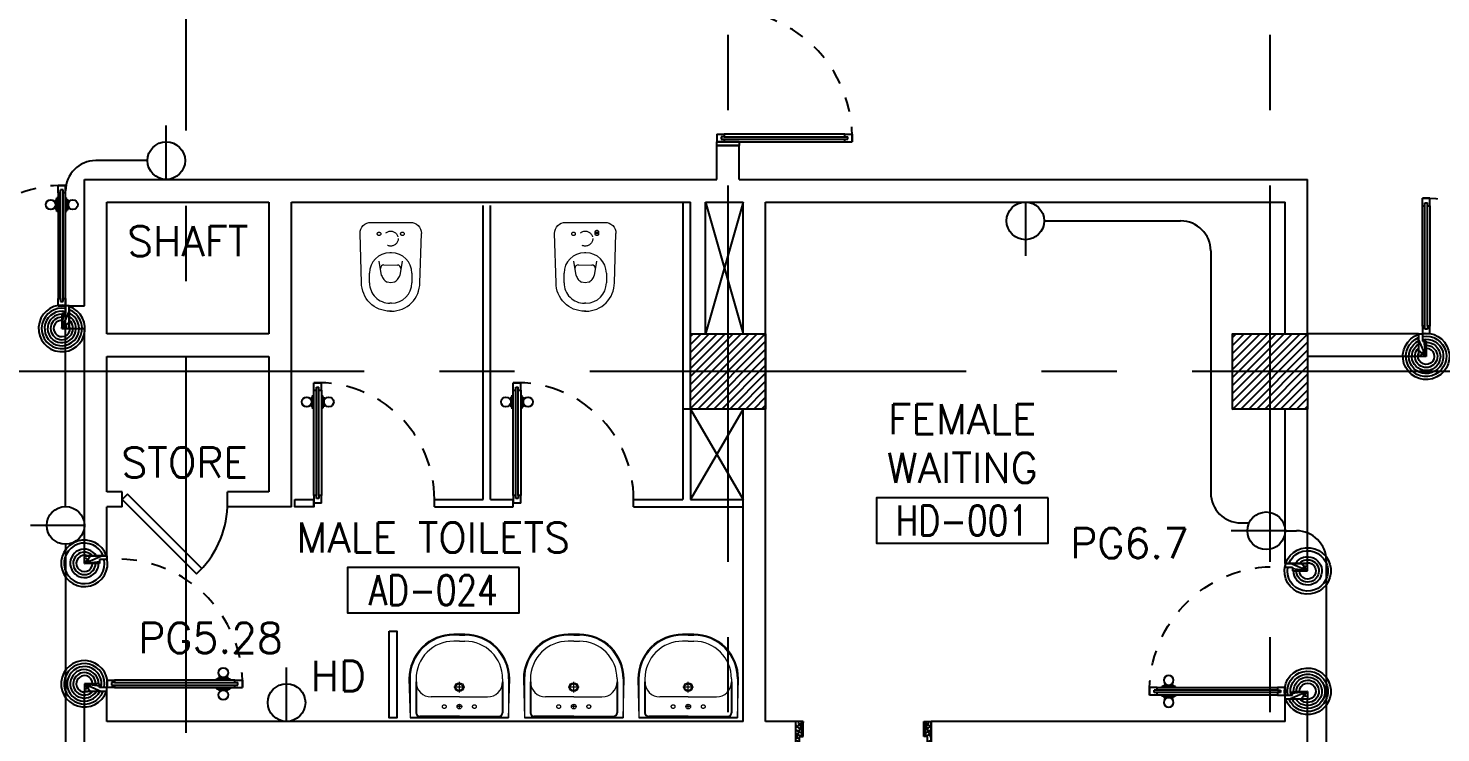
# Model space of a CAD drawing. Extents: x 0 to 93.3, y -13.5 to 76.8.
# Drawn here: x 58.37 to 67.75, y 17.4 to 22.08 of the extents above; entities that cross this region are included whole.
import ezdxf
from ezdxf.enums import TextEntityAlignment as Align

# ---------------------------------------------------------------- set-up
doc = ezdxf.new("R2010")
doc.units = 0
doc.header["$MEASUREMENT"] = 0
for name, pattern in [('CENTERX2', [4, 2.5, -0.5, 0.5, -0.5]), ('DASHED', [0.75, 0.5, -0.25]), ('HIDDEN', [0.375, 0.25, -0.125]), ('HIDDEN2', [0.1875, 0.125, -0.0625])]:
    doc.linetypes.add(name, pattern=pattern)
doc.layers.get('0').update_dxf_attribs({"color": 11, "linetype": 'CONTINUOUS'})
for name, color, linetype in [('A-JEERI', 11, 'CONTINUOUS'), ('AXES', 11, 'CENTERX2'), ('COL', 11, 'CONTINUOUS'), ('DIM', 11, 'CONTINUOUS'), ('DOOR', 11, 'CONTINUOUS'), ('DOOR-DIM', 11, 'CONTINUOUS'), ('E-CLINE', 4, 'CONTINUOUS'), ('E-HLINE', 3, 'HIDDEN'), ('E-SOCKETS', 4, 'CONTINUOUS'), ('E-TRXT', 4, 'CONTINUOUS'), ('EJ', 11, 'CONTINUOUS'), ('FIX', 11, 'CONTINUOUS'), ('HAT', 11, 'CONTINUOUS'), ('PART', 11, 'CONTINUOUS'), ('RM-BOX', 11, 'CONTINUOUS'), ('RM-NAME', 11, 'CONTINUOUS'), ('RM-NO', 11, 'CONTINUOUS'), ('SHAFT', 11, 'CONTINUOUS'), ('TEXT', 11, 'CONTINUOUS'), ('WALL', 11, 'CONTINUOUS')]:
    doc.layers.add(name, color=color, linetype=linetype)
doc.styles.add('ROMANS', font='ROMANS.shx', dxfattribs={"width": 0.6})

# ---------------------------------------------------------------- blocks, each defined once
blk = doc.blocks.new('A$C5C1537D1')
at = {"layer": 'DOOR', "color": 0, "linetype": 'ByBlock'}
for p, q in [((25, 900), (25, 950)), ((75, 950), (25, 950)), ((25, 950), (75, 950)), ((75, 900), (75, 950)), ((1525, 900), (1525, 950)), ((1525, 950), (1575, 950)), ((1575, 950), (1525, 950)), ((1575, 900), (1575, 950)), ((25, 900), (42, 900)), ((42, 900), (42, 920)), ((42, 920), (58, 920)), ((58, 900), (58, 920)), ((58, 900), (75, 900)), ((1508.8, 855), (1508.8, 790.2)), ((1517.8, 855), (1508.8, 855)), ((1517.8, 777.6), (1517.8, 867.6)), ((1525, 867.6), (1517.8, 867.6)), ((1517.8, 855), (1517.8, 790.2)), ((1542, 900), (1525, 900)), ((1542, 900), (1542, 920)), ((1558, 920), (1542, 920)), ((1558, 900), (1558, 920)), ((1575, 900), (1558, 900)), ((1575, 867.6), (1582.2, 867.6)), ((1582.2, 777.6), (1582.2, 867.6)), ((1582.2, 855), (1582.2, 790.2)), ((1582.2, 855), (1591.2, 855)), ((1591.2, 855), (1591.2, 790.2)), ((1517.8, 790.2), (1508.8, 790.2)), ((1525, 777.6), (1517.8, 777.6)), ((1575, 777.6), (1582.2, 777.6)), ((1582.2, 790.2), (1591.2, 790.2)), ((25, 200), (25, 150)), ((42, 200), (25, 200)), ((42, 180), (42, 200)), ((58, 200), (58, 180)), ((75, 200), (58, 200)), ((75, 150), (75, 200)), ((1525, 150), (1525, 200)), ((1525, 200), (1542, 200)), ((1542, 200), (1542, 180)), ((1558, 180), (1558, 200)), ((1558, 200), (1575, 200)), ((1575, 200), (1575, 150)), ((0, 150), (25, 150)), ((0, 0), (0, 150)), ((25, 150), (25, 100)), ((75, 150), (25, 150)), ((25, 100), (50, 100)), ((58, 180), (42, 180)), ((50, 100), (50, 0)), ((1525, 150), (1575, 150)), ((1542, 180), (1558, 180)), ((1575, 100), (1550, 100)), ((1550, 100), (1550, 0)), ((1575, 150), (1575, 100)), ((1600, 150), (1575, 150)), ((1600, 0), (1600, 150)), ((50, 0), (0, 0)), ((1550, 0), (1600, 0))]:
    blk.add_line(p, q, dxfattribs=at)
at = {"layer": 'DOOR', "linetype": 'ByBlock'}
for p, q in [((25, 200), (25, 900)), ((42, 200), (42, 900)), ((58, 200), (58, 900)), ((75, 900), (75, 200)), ((1525, 900), (1525, 200)), ((1542, 200), (1542, 900)), ((1558, 200), (1558, 900)), ((1575, 200), (1575, 900))]:
    blk.add_line(p, q, dxfattribs=at)
at = {"layer": 'DOOR', "color": 9, "linetype": 'ByBlock'}
for p, q in [((50, 0), (0, 113.7)), ((50, 0), (36.6, 100)), ((1550, 0), (1600, 113.7)), ((1550, 0), (1563.4, 100)), ((50, 0), (0, 40.1)), ((1550, 0), (1600, 40.1))]:
    blk.add_line(p, q, dxfattribs=at)
at = {"layer": 'DOOR', "color": 0, "linetype": 'ByBlock'}
for centre in [(1476.5, 822.6), (1623.5, 822.6)]:
    blk.add_circle(centre, 32.4, dxfattribs=at)
at = {"layer": 'DOOR', "linetype": 'HIDDEN', "ltscale": 0.5}
for centre, start, end in [((50, 198.8), 356.27506, 91.90618), ((1550, 198.8), 88.09382, 183.72494)]:
    blk.add_arc(centre, 751.6, start, end, dxfattribs=at)
at = {"layer": 'DOOR', "color": 9, "linetype": 'ByBlock'}
for centre, radius, start, end in [((50, 0), 154.4, 103.71423, 108.89471), ((50, 0), 134.4, 100.71998, 111.84015), ((50, 0), 114.4, 102.62257, 115.91616), ((50, 0), 94.4, 90, 121.98181), ((1550, 0), 94.4, 58.01819, 90), ((1550, 0), 134.4, 68.15985, 79.28002), ((1550, 0), 114.4, 64.08384, 77.37743), ((1550, 0), 154.4, 71.10529, 76.28577), ((50, 0), 74.4, 90, 132.22357), ((50, 0), 54.4, 90, 156.79262), ((50, 0), 34.4, 90, 180), ((50, 0), 14.4, 90, 180), ((1550, 0), 74.4, 47.77643, 90), ((1550, 0), 54.4, 23.20738, 90), ((1550, 0), 34.4, 0, 90), ((1550, 0), 14.4, 0, 90)]:
    blk.add_arc(centre, radius, start, end, dxfattribs=at)
at = {"layer": 'WALL', "linetype": 'ByBlock'}
for p, q in [((0, 150), (0, 0)), ((1600, 150), (1600, 0))]:
    blk.add_line(p, q, dxfattribs=at)
blk = doc.blocks.new('DOOR90')
at = {"layer": 'DOOR', "color": 7, "linetype": 'ByBlock'}
for p, q in [((-150, 0), (0, 0)), ((-150, 0), (-150, -25)), ((0, -50), (-113.7, 0)), ((0, -50), (-40.1, 0)), ((0, -50), (0, 0)), ((-1000, -25), (-1050, -25)), ((-1050, -75), (-1050, -25)), ((-1050, -25), (-1050, -75)), ((-1000, -75), (-1050, -75)), ((-1000, -42), (-1020, -42)), ((-1020, -42), (-1020, -58)), ((-1000, -58), (-1020, -58)), ((-1000, -25), (-1000, -42)), ((-1000, -58), (-1000, -75)), ((-877.6, -17.8), (-967.6, -17.8)), ((-967.6, -25), (-967.6, -17.8)), ((-967.6, -75), (-967.6, -82.2)), ((-877.6, -82.2), (-967.6, -82.2)), ((-955, -8.8), (-890.2, -8.8)), ((-955, -17.8), (-955, -8.8)), ((-955, -17.8), (-890.2, -17.8)), ((-955, -82.2), (-890.2, -82.2)), ((-955, -82.2), (-955, -91.2)), ((-955, -91.2), (-890.2, -91.2)), ((-890.2, -17.8), (-890.2, -8.8)), ((-890.2, -82.2), (-890.2, -91.2)), ((-877.6, -25), (-877.6, -17.8)), ((-877.6, -75), (-877.6, -82.2)), ((-200, -25), (-150, -25)), ((-200, -42), (-200, -25)), ((-180, -42), (-200, -42)), ((-200, -58), (-180, -58)), ((-200, -75), (-200, -58)), ((-150, -75), (-200, -75)), ((-180, -58), (-180, -42)), ((-150, -25), (-100, -25)), ((-150, -75), (-150, -25)), ((-100, -25), (-100, -50)), ((0, -50), (-100, -36.6)), ((-100, -50), (0, -50)), ((-150, -875), (-100, -875)), ((-150, -900), (-150, -875)), ((-150, -900), (0, -900)), ((0, -900), (-150, -900)), ((0, -850), (-113.7, -900)), ((-100, -875), (-100, -850)), ((0, -850), (-100, -863.4)), ((-100, -850), (0, -850)), ((0, -850), (-40.1, -900)), ((0, -850), (0, -900))]:
    blk.add_line(p, q, dxfattribs=at)
at = {"layer": 'DOOR', "linetype": 'ByBlock'}
for p, q in [((-200, -25), (-1000, -25)), ((-200, -42), (-1000, -42)), ((-200, -58), (-1000, -58)), ((-1000, -75), (-200, -75))]:
    blk.add_line(p, q, dxfattribs=at)
at = {"layer": 'DOOR', "color": 7, "linetype": 'ByBlock'}
for centre in [(-922.6, 23.5), (-922.6, -123.5)]:
    blk.add_circle(centre, 32.4, dxfattribs=at)
for centre, radius, start, end in [((0, -50), 154.4, 161.10529, 166.28577), ((0, -50), 94.4, 148.01819, 180), ((0, -50), 134.4, 158.15985, 169.28002), ((0, -50), 114.4, 154.08384, 167.37743), ((0, -50), 74.4, 137.77643, 180), ((0, -50), 54.4, 113.20738, 180), ((0, -50), 34.4, 90, 180), ((0, -50), 14.4, 90, 180), ((0, -850), 154.4, 193.71423, 198.89471), ((0, -850), 134.4, 190.71998, 201.84015), ((0, -850), 94.4, 180, 211.98181), ((0, -850), 74.4, 180, 222.22357), ((0, -850), 54.4, 180, 246.79262), ((0, -850), 34.4, 180, 270), ((0, -850), 14.4, 180, 270)]:
    blk.add_arc(centre, radius, start, end, dxfattribs=at)
at = {"layer": 'DOOR', "linetype": 'HIDDEN', "ltscale": 0.5}
blk.add_arc((-222.2, -50), 828.2, 178.27012, 275.00304, dxfattribs=at)
blk = doc.blocks.new('WC')
at = {"layer": 'FIX', "lineweight": 20}
for p, q in [((475, 140.8), (538, 140.8)), ((339, 4.8), (339, -4.8)), ((394.8, 75.7), (490.4, 60.1)), ((533.7, 24.2), (539.5, 0)), ((539.5, 0), (533.7, -24.2)), ((674, 4.8), (674, -4.8)), ((490.4, -60.1), (394.8, -75.7)), ((538, -140.8), (475, -140.8)), ((213.2, -203.8), (210, -203.8))]:
    blk.add_line(p, q, dxfattribs=at)
at = {"layer": 'FIX', "linetype": 'Continuous', "lineweight": 20}
blk.add_line((420.1, -47.3), (420.4, 44.6), dxfattribs=at)
at = {"layer": 'FIX', "lineweight": 20}
for points in [[(210, -203.8, -0.414214), (137, -130.8), (137, 0), (137, 130.8, -0.414214), (210, 203.8)], [(727, -4.8), (727, 4.8, 0.414214), (538, 193.8), (210, 203.8)], [(727, 4.8), (727, -4.8, -0.414214), (538, -193.8), (210, -203.8)]]:
    blk.add_lwpolyline(points, format="xyb", dxfattribs=at)
at = {"layer": 'FIX', "linetype": 'HIDDEN2', "lineweight": 20, "ltscale": 0.3}
blk.add_circle((245, 0), 49.8, dxfattribs=at)
at = {"layer": 'FIX', "linetype": 'HIDDEN', "lineweight": 20, "ltscale": 0.05}
for centre in [(213.2, 77.5), (213.2, -77.5)]:
    blk.add_circle(centre, 11.6, dxfattribs=at)
at = {"layer": 'FIX', "lineweight": 20}
for centre, radius, start, end in [((475, 4.8), 136, 90, 180), ((538, 4.8), 136, 360, 90), ((464.4, -17.6), 82, 51.07583, 71.50405), ((473, -6.9), 68.2, 27.15318, 51.07583), ((475, -4.8), 136, 180, 270), ((464.4, 17.6), 82, 288.49595, 308.92417), ((473, 6.9), 68.2, 308.92417, 332.84682), ((538, -4.8), 136, 270, 0)]:
    blk.add_arc(centre, radius, start, end, dxfattribs=at)
at = {"layer": 'FIX', "linetype": 'Continuous', "lineweight": 20}
for centre, start, end in [((442.7, 45.5), 88.38785, 182.33379), ((442.4, -45.6), 177.66621, 271.61215)]:
    blk.add_arc(centre, 22.3, start, end, dxfattribs=at)
blk = doc.blocks.new('RM2')
at = {"layer": 'RM-NAME', "style": 'ROMANS'}
blk.add_text('SHAFT', height=200, dxfattribs=at).set_placement((0, 0), align=Align.MIDDLE)
blk = doc.blocks.new('A$C272A55A0')
at = {"layer": 'DOOR', "color": 0, "linetype": 'ByBlock'}
for p, q in [((0, 900.4), (0, 1050.4)), ((50, 1050.4), (0, 1050.4)), ((50, 950.4), (50, 1050.4)), ((1750, 950.4), (1750, 1050.4)), ((1750, 1050.4), (1800, 1050.4)), ((1800, 1050.4), (1800, 900.4)), ((25, 950.4), (50, 950.4)), ((25, 900.4), (25, 950.4)), ((1775, 950.4), (1750, 950.4)), ((1775, 900.4), (1775, 950.4)), ((0, 900.4), (25, 900.4)), ((75, 900.4), (25, 900.4)), ((25, 850.4), (25, 900.4)), ((42, 850.4), (25, 850.4)), ((58, 870.4), (42, 870.4)), ((42, 870.4), (42, 850.4)), ((58, 850.4), (58, 870.4)), ((75, 850.4), (58, 850.4)), ((75, 900.4), (75, 850.4)), ((1725, 900.4), (1775, 900.4)), ((1725, 900.4), (1725, 850.4)), ((1725, 850.4), (1742, 850.4)), ((1742, 870.4), (1758, 870.4)), ((1742, 850.4), (1742, 870.4)), ((1758, 870.4), (1758, 850.4)), ((1758, 850.4), (1775, 850.4)), ((1800, 900.4), (1775, 900.4)), ((1775, 850.4), (1775, 900.4)), ((1717.8, 160.1), (1708.8, 160.1)), ((1708.8, 95.3), (1708.8, 160.1)), ((1717.8, 95.3), (1708.8, 95.3)), ((1725, 172.7), (1717.8, 172.7)), ((1717.8, 172.7), (1717.8, 82.7)), ((1717.8, 95.3), (1717.8, 160.1)), ((1775, 172.7), (1782.2, 172.7)), ((1782.2, 172.7), (1782.2, 82.7)), ((1782.2, 160.1), (1791.2, 160.1)), ((1782.2, 95.3), (1782.2, 160.1)), ((1782.2, 95.3), (1791.2, 95.3)), ((1791.2, 95.3), (1791.2, 160.1)), ((25, 50.4), (42, 50.4)), ((25, 50.4), (25, 0.4)), ((25, 0.4), (75, 0.4)), ((75, 0.4), (25, 0.4)), ((42, 50.4), (42, 30.4)), ((42, 30.4), (58, 30.4)), ((58, 50.4), (75, 50.4)), ((58, 50.4), (58, 30.4)), ((75, 50.4), (75, 0.4)), ((1725, 82.7), (1717.8, 82.7)), ((1742, 50.4), (1725, 50.4)), ((1725, 50.4), (1725, 0.4)), ((1775, 0.4), (1725, 0.4)), ((1725, 0.4), (1775, 0.4)), ((1742, 50.4), (1742, 30.4)), ((1758, 30.4), (1742, 30.4)), ((1775, 50.4), (1758, 50.4)), ((1758, 50.4), (1758, 30.4)), ((1775, 82.7), (1782.2, 82.7)), ((1775, 50.4), (1775, 0.4))]:
    blk.add_line(p, q, dxfattribs=at)
at = {"layer": 'DOOR', "color": 9, "linetype": 'ByBlock'}
for p, q in [((50, 1050.4), (0, 1010.2)), ((50, 1050.4), (0, 936.6)), ((50, 1050.4), (36.6, 950.4)), ((1750, 1050.4), (1800, 1010.2)), ((1750, 1050.4), (1800, 936.6)), ((1750, 1050.4), (1763.4, 950.4))]:
    blk.add_line(p, q, dxfattribs=at)
at = {"layer": 'DOOR', "linetype": 'ByBlock'}
for p, q in [((25, 850.4), (25, 50.4)), ((42, 850.4), (42, 50.4)), ((58, 850.4), (58, 50.4)), ((75, 50.4), (75, 850.4)), ((1725, 50.4), (1725, 850.4)), ((1742, 850.4), (1742, 50.4)), ((1758, 850.4), (1758, 50.4)), ((1775, 850.4), (1775, 50.4))]:
    blk.add_line(p, q, dxfattribs=at)
at = {"layer": 'DOOR', "color": 0, "linetype": 'ByBlock'}
for centre in [(1676.5, 127.7), (1823.5, 127.7)]:
    blk.add_circle(centre, 32.4, dxfattribs=at)
at = {"layer": 'DOOR', "color": 9, "linetype": 'ByBlock'}
for centre, radius, start, end in [((50, 1050.4), 34.4, 180, 270), ((50, 1050.4), 14.4, 180, 270), ((1750, 1050.4), 14.4, 270, 0), ((1750, 1050.4), 34.4, 270, 0), ((50, 1050.4), 54.4, 203.20738, 270), ((50, 1050.4), 74.4, 227.77643, 270), ((50, 1050.4), 94.4, 238.01819, 270), ((50, 1050.4), 114.4, 244.08384, 257.37743), ((1750, 1050.4), 54.4, 270, 336.79262), ((1750, 1050.4), 74.4, 270, 312.22357), ((1750, 1050.4), 94.4, 270, 301.98181), ((1750, 1050.4), 114.4, 282.62257, 295.91616), ((50, 1050.4), 134.4, 248.15985, 259.28002), ((50, 1050.4), 154.4, 251.10529, 256.28577), ((1750, 1050.4), 134.4, 280.71998, 291.84015), ((1750, 1050.4), 154.4, 283.71423, 288.89471)]:
    blk.add_arc(centre, radius, start, end, dxfattribs=at)
at = {"layer": 'DOOR', "linetype": 'HIDDEN', "ltscale": 0.5}
for centre, start, end in [((50, 851.4), 268.31738, 3.29648), ((1750, 851.4), 176.70352, 271.68262)]:
    blk.add_arc(centre, 851.4, start, end, dxfattribs=at)
at = {"layer": 'WALL', "linetype": 'ByBlock'}
blk.add_line((1800, 900.4), (1800, 1050.4), dxfattribs=at)
blk = doc.blocks.new('RM1')
at = {"layer": 'RM-BOX'}
blk.add_lwpolyline([(569.9, -200), (-569.9, -200), (-569.9, -500), (569.9, -500)], close=True, dxfattribs=at)
at = {"layer": 'RM-NAME', "style": 'ROMANS'}
for tag, p in [('ROOMNAME1', (0, 323.8)), ('ROOMNAME2', (0, 0))]:
    blk.add_attdef(tag, text='', height=200, dxfattribs=at).set_placement(p, align=Align.MIDDLE)
at = {"layer": 'RM-NO', "style": 'ROMANS', "width": 0.8}
blk.add_attdef('ROOMNO', text='', height=200, dxfattribs=at).set_placement((0, -350), align=Align.MIDDLE)
blk = doc.blocks.new('COL50')
at = {"layer": 'COL'}
blk.add_lwpolyline([(-250, 250), (-250, -250), (250, -250), (250, 250)], close=True, dxfattribs=at)
blk = doc.blocks.new('*X67')
at = {"color": 0}
for p, q in [((235124.7, 25061), (235624.7, 25561)), ((235128.6, 25117.8), (235571.7, 25561)), ((235128.6, 25170.9), (235518.7, 25561)), ((235128.6, 25223.9), (235465.6, 25561)), ((235128.6, 25276.9), (235412.6, 25561)), ((235128.6, 25330), (235359.6, 25561)), ((235128.6, 25383), (235306.5, 25561)), ((235128.6, 25436), (235253.5, 25561)), ((235128.6, 25489.1), (235200.5, 25561)), ((235128.6, 25542.1), (235147.4, 25561)), ((235177.8, 25061), (235628.6, 25511.8)), ((235230.8, 25061), (235628.6, 25458.7)), ((235283.8, 25061), (235628.6, 25405.7)), ((235336.9, 25061), (235628.6, 25352.7)), ((235389.9, 25061), (235628.6, 25299.6)), ((235442.9, 25061), (235628.6, 25246.6)), ((235496, 25061), (235628.6, 25193.6)), ((235549, 25061), (235628.6, 25140.5)), ((235602, 25061), (235628.6, 25087.5))]:
    blk.add_line(p, q, dxfattribs=at)
blk = doc.blocks.new('*X66')
at = {"color": 0}
for p, q in [((238728.6, 25111.6), (239178, 25561)), ((238728.6, 25164.6), (239124.9, 25561)), ((238728.6, 25217.7), (239071.9, 25561)), ((238728.6, 25270.7), (239018.9, 25561)), ((238728.6, 25323.7), (238965.8, 25561)), ((238728.6, 25376.8), (238912.8, 25561)), ((238728.6, 25429.8), (238859.8, 25561)), ((238728.6, 25482.8), (238806.7, 25561)), ((238728.6, 25535.9), (238753.7, 25561)), ((238728.6, 25058.6), (239228.6, 25558.6)), ((238784, 25061), (239228.6, 25505.5)), ((238837.1, 25061), (239228.6, 25452.5)), ((238890.1, 25061), (239228.6, 25399.5)), ((238943.1, 25061), (239228.6, 25346.4)), ((238996.2, 25061), (239228.6, 25293.4)), ((239049.2, 25061), (239228.6, 25240.4)), ((239102.2, 25061), (239228.6, 25187.3)), ((239155.3, 25061), (239228.6, 25134.3)), ((239208.3, 25061), (239228.6, 25081.3))]:
    blk.add_line(p, q, dxfattribs=at)
blk = doc.blocks.new('LAV-003')
at = {"layer": 'FIX', "linetype": 'ByBlock'}
blk.add_line((-327.5, -25), (327.5, -25), dxfattribs=at)
at = {"layer": 'FIX', "linetype": 'Continuous', "lineweight": 20}
for p, q in [((-327.5, -285), (-327.5, -25)), ((327.5, -285), (327.5, -25)), ((0, -165), (-187.5, -165)), ((0, -165), (187.5, -165)), ((-287.5, -285), (-287.5, -265)), ((287.5, -285), (287.5, -265)), ((0, -535), (-37.5, -535)), ((0, -535), (37.5, -535)), ((0, -575), (-37.5, -575)), ((0, -575), (37.5, -575))]:
    blk.add_line(p, q, dxfattribs=at)
at = {"layer": 'FIX', "linetype": 'ByBlock', "ltscale": 0.3}
for p, q in [((-287.5, -265), (-287.5, -60)), ((0, -35), (-262.5, -35)), ((0, -35), (262.5, -35)), ((287.5, -265), (287.5, -60))]:
    blk.add_line(p, q, dxfattribs=at)
at = {"layer": 'FIX', "lineweight": 20}
for p, q in [((0, -85.4), (0, -116.5)), ((-15.6, -100.9), (15.5, -100.9))]:
    blk.add_line(p, q, dxfattribs=at)
at = {"layer": 'FIX', "linetype": 'DASHED', "lineweight": 20, "ltscale": 0.04}
for p, q in [((-35.7, -230.5), (36.6, -230.5)), ((0, -193.9), (0, -266.1))]:
    blk.add_line(p, q, dxfattribs=at)
at = {"layer": 'FIX', "linetype": 'Continuous', "lineweight": 20}
blk.add_lwpolyline([(294.8, -25), (0, -25), (-327.5, -25), (-334.5, -285, 0.414214), (-37.5, -582), (0, -582), (37.5, -582, 0.414214), (334.5, -285), (327.5, -25), (0, -25)], format="xyb", dxfattribs=at)
at = {"layer": 'FIX', "linetype": 'HIDDEN', "lineweight": 20, "ltscale": 0.05}
for centre in [(-100, -100.9), (100, -100.9)]:
    blk.add_circle(centre, 12.4, dxfattribs=at)
at = {"layer": 'FIX', "lineweight": 20}
for centre, radius in [((0, -100.9), 15.5), ((0.5, -230), 29.5), ((0.5, -230), 22.5)]:
    blk.add_circle(centre, radius, dxfattribs=at)
at = {"layer": 'FIX', "linetype": 'ByBlock', "ltscale": 0.3}
for centre, start, end in [((-262.5, -60), 90, 180), ((262.5, -60), 0, 90)]:
    blk.add_arc(centre, 25, start, end, dxfattribs=at)
at = {"layer": 'FIX', "linetype": 'Continuous', "lineweight": 20}
for centre, radius, start, end in [((-187.5, -265), 100, 90, 180), ((187.5, -265), 100, 0, 90), ((-37.5, -285), 290, 180, 270), ((-37.5, -285), 250, 180, 270), ((37.5, -285), 290, 270, 0), ((37.5, -285), 250, 270, 0)]:
    blk.add_arc(centre, radius, start, end, dxfattribs=at)
blk = doc.blocks.new('fe-door')
at = {"layer": 'DOOR', "color": 0, "linetype": 'ByBlock'}
for p, q in [((-805, 1782.2), (-805, 1791.2)), ((-805, 1791.2), (-740.2, 1791.2)), ((-740.2, 1782.2), (-740.2, 1791.2)), ((150, 1800), (0, 1800)), ((0, 1800), (0, 1775)), ((150, 1775), (150, 1800)), ((-900, 1775), (-900, 1725)), ((-900, 1725), (-900, 1775)), ((-850, 1775), (-900, 1775)), ((-850, 1725), (-900, 1725)), ((-870, 1758), (-870, 1742)), ((-850, 1758), (-870, 1758)), ((-850, 1742), (-870, 1742)), ((-850, 1775), (-850, 1758)), ((-850, 1742), (-850, 1725)), ((-817.6, 1775), (-817.6, 1782.2)), ((-727.6, 1782.2), (-817.6, 1782.2)), ((-817.6, 1725), (-817.6, 1717.8)), ((-727.6, 1717.8), (-817.6, 1717.8)), ((-805, 1782.2), (-740.2, 1782.2)), ((-805, 1717.8), (-805, 1708.8)), ((-805, 1717.8), (-740.2, 1717.8)), ((-805, 1708.8), (-740.2, 1708.8)), ((-740.2, 1717.8), (-740.2, 1708.8)), ((-727.6, 1775), (-727.6, 1782.2)), ((-727.6, 1725), (-727.6, 1717.8)), ((-50, 1758), (-50, 1775)), ((-50, 1775), (0, 1775)), ((-30, 1758), (-50, 1758)), ((-50, 1725), (-50, 1742)), ((-50, 1742), (-30, 1742)), ((0, 1725), (-50, 1725)), ((-30, 1742), (-30, 1758)), ((0, 1725), (0, 1775)), ((0, 1775), (150, 1775)), ((0, 75), (0, 25)), ((0, 75), (50, 75)), ((0, 0), (0, 25)), ((0, 25), (50, 25)), ((150, 25), (0, 25)), ((0, 0), (150, 0)), ((30, 58), (30, 42)), ((50, 58), (30, 58)), ((30, 42), (50, 42)), ((50, 75), (50, 58)), ((50, 42), (50, 25)), ((150, 25), (150, 0)), ((850, 58), (850, 75)), ((850, 75), (900, 75)), ((850, 58), (870, 58)), ((850, 25), (850, 42)), ((850, 42), (870, 42)), ((850, 25), (900, 25)), ((870, 42), (870, 58)), ((900, 25), (900, 75)), ((900, 75), (900, 25))]:
    blk.add_line(p, q, dxfattribs=at)
at = {"layer": 'DOOR', "linetype": 'ByBlock'}
for p, q in [((-50, 1775), (-850, 1775)), ((-50, 1758), (-850, 1758)), ((-50, 1742), (-850, 1742)), ((-850, 1725), (-50, 1725)), ((850, 75), (50, 75)), ((50, 58), (850, 58)), ((50, 42), (850, 42)), ((50, 25), (850, 25))]:
    blk.add_line(p, q, dxfattribs=at)
at = {"layer": 'DOOR', "color": 0, "linetype": 'ByBlock'}
for centre in [(-772.6, 1823.5), (-772.6, 1676.5)]:
    blk.add_circle(centre, 32.4, dxfattribs=at)
at = {"layer": 'DOOR', "linetype": 'HIDDEN', "ltscale": 0.5}
for centre, start, end in [((-49, 1750), 178.31738, 273.29648), ((49, 50), 358.31738, 93.29648)]:
    blk.add_arc(centre, 851.4, start, end, dxfattribs=at)
at = {"layer": 'WALL'}
for p, q in [((0, 1800), (150, 1800)), ((0, 0), (150, 0))]:
    blk.add_line(p, q, dxfattribs=at)
at = {"layer": 'WALL', "linetype": 'ByBlock'}
blk.add_line((0, 1800), (150, 1800), dxfattribs=at)
blk = doc.blocks.new('S110')
at = {"layer": 'E-SOCKETS'}
blk.add_line((0, 0), (358.3, 0), dxfattribs=at)
blk.add_circle((125, 0), 125, dxfattribs=at)

msp = doc.modelspace()

# ---------------------------------------------------------------- linework, layer by layer
at = {"layer": 'AXES'}
for p, q in [((63.0195, -1.4643), (63.0195, 76.0748)), ((66.6195, -1.4643), (66.6195, 76.0748)), ((59.4195, 5.4), (59.4195, 64.22)), ((92.6023, 19.8), (22.7795, 19.8))]:
    msp.add_line(p, q, dxfattribs=at)
at = {"layer": 'DOOR', "linetype": 'ByBlock'}
for p, q in [((60.2695, 19.725), (60.3195, 19.725)), ((60.3195, 19.725), (60.2695, 19.725)), ((60.2695, 19.675), (60.2695, 19.725)), ((60.3195, 19.675), (60.3195, 19.725)), ((61.5926, 19.725), (61.6426, 19.725)), ((61.6426, 19.725), (61.5926, 19.725)), ((61.5926, 19.675), (61.5926, 19.725)), ((61.6426, 19.675), (61.6426, 19.725)), ((60.2623, 19.63), (60.2533, 19.63)), ((60.2533, 19.63), (60.2533, 19.5652)), ((60.2695, 19.6426), (60.2623, 19.6426)), ((60.2623, 19.5526), (60.2623, 19.6426)), ((60.2623, 19.63), (60.2623, 19.5652)), ((60.2695, 18.975), (60.2695, 19.675)), ((60.2695, 19.675), (60.2865, 19.675)), ((60.2865, 19.695), (60.3025, 19.695)), ((60.2865, 19.675), (60.2865, 19.695)), ((60.2865, 18.975), (60.2865, 19.675)), ((60.3025, 19.675), (60.3025, 19.695)), ((60.3025, 18.975), (60.3025, 19.675)), ((60.3025, 19.675), (60.3195, 19.675)), ((60.3195, 19.675), (60.3195, 18.975)), ((60.3195, 19.6426), (60.3267, 19.6426)), ((60.3267, 19.5526), (60.3267, 19.6426)), ((60.3267, 19.63), (60.3357, 19.63)), ((60.3267, 19.63), (60.3267, 19.5652)), ((60.3357, 19.63), (60.3357, 19.5652)), ((61.5854, 19.63), (61.5764, 19.63)), ((61.5764, 19.63), (61.5764, 19.5652)), ((61.5926, 19.6426), (61.5854, 19.6426)), ((61.5854, 19.5526), (61.5854, 19.6426)), ((61.5854, 19.63), (61.5854, 19.5652)), ((61.5926, 18.975), (61.5926, 19.675)), ((61.5926, 19.675), (61.6096, 19.675)), ((61.6096, 19.695), (61.6256, 19.695)), ((61.6096, 19.675), (61.6096, 19.695)), ((61.6096, 18.975), (61.6096, 19.675)), ((61.6256, 19.675), (61.6256, 19.695)), ((61.6256, 18.975), (61.6256, 19.675)), ((61.6256, 19.675), (61.6426, 19.675)), ((61.6426, 19.675), (61.6426, 18.975)), ((61.6426, 19.6426), (61.6498, 19.6426)), ((61.6498, 19.5526), (61.6498, 19.6426)), ((61.6498, 19.63), (61.6588, 19.63)), ((61.6498, 19.63), (61.6498, 19.5652)), ((61.6588, 19.63), (61.6588, 19.5652)), ((60.2623, 19.5652), (60.2533, 19.5652)), ((60.2695, 19.5526), (60.2623, 19.5526)), ((60.3195, 19.5526), (60.3267, 19.5526)), ((60.3267, 19.5652), (60.3357, 19.5652)), ((61.5854, 19.5652), (61.5764, 19.5652)), ((61.5926, 19.5526), (61.5854, 19.5526)), ((61.6426, 19.5526), (61.6498, 19.5526)), ((61.6498, 19.5652), (61.6588, 19.5652)), ((60.2695, 18.975), (60.2695, 18.925)), ((60.2865, 18.975), (60.2695, 18.975)), ((60.2865, 18.955), (60.2865, 18.975)), ((60.3025, 18.955), (60.2865, 18.955)), ((60.3025, 18.975), (60.3025, 18.955)), ((60.3195, 18.975), (60.3025, 18.975)), ((60.3195, 18.925), (60.3195, 18.975)), ((61.5926, 18.975), (61.5926, 18.925)), ((61.6096, 18.975), (61.5926, 18.975)), ((61.6096, 18.955), (61.6096, 18.975)), ((61.6256, 18.955), (61.6096, 18.955)), ((61.6256, 18.975), (61.6256, 18.955)), ((61.6426, 18.975), (61.6256, 18.975)), ((61.6426, 18.925), (61.6426, 18.975)), ((60.3195, 18.925), (60.2695, 18.925)), ((61.6426, 18.925), (61.5926, 18.925))]:
    msp.add_line(p, q, dxfattribs=at)
at = {"layer": 'DOOR'}
for p, q in [((59.0299, 18.9854), (58.9945, 18.95)), ((59.5249, 18.4904), (59.0299, 18.9854)), ((58.9945, 18.95), (59.4895, 18.455)), ((59.4895, 18.455), (59.5249, 18.4904))]:
    msp.add_line(p, q, dxfattribs=at)
at = {"layer": 'DOOR', "linetype": 'ByBlock'}
for centre in [(60.221, 19.5976), (60.3681, 19.5976), (61.5441, 19.5976), (61.6912, 19.5976)]:
    msp.add_circle(centre, 0.0324, dxfattribs=at)
at = {"layer": 'DOOR', "linetype": 'HIDDEN', "ltscale": 0.5}
for centre in [(60.2945, 18.9504), (61.6176, 18.9504)]:
    msp.add_arc(centre, 0.775, 359.97019, 91.84857, dxfattribs=at)
at = {"layer": 'DOOR'}
msp.add_arc((59.0549, 18.925), 0.6401, 312.76214, 357.76185, dxfattribs=at)
at = {"layer": 'E-CLINE'}
for p, q in [((59.1634, 21.2), (58.8195, 21.2)), ((58.6195, 18.9023), (58.6195, 21)), ((66.7195, 18.7414), (66.7945, 18.7414)), ((58.6195, 18.6523), (58.6195, 12.9276)), ((66.9945, 15.8778), (66.9945, 18.5414))]:
    msp.add_line(p, q, dxfattribs=at)
at = {"layer": 'E-CLINE', "color": 4}
for p, q in [((65.1195, 20.8), (66.0258, 20.8)), ((66.2258, 20.6), (66.2258, 18.994)), ((66.4258, 18.794), (66.4812, 18.794))]:
    msp.add_line(p, q, dxfattribs=at)
at = {"layer": 'E-CLINE'}
for centre, start, end in [((58.8195, 21), 90, 180), ((66.7945, 18.5414), 0, 90)]:
    msp.add_arc(centre, 0.2, start, end, dxfattribs=at)
at = {"layer": 'E-CLINE', "color": 4}
for centre, start, end in [((66.0258, 20.6), 0, 90), ((66.4258, 18.994), 180, 270)]:
    msp.add_arc(centre, 0.2, start, end, dxfattribs=at)
at = {"layer": 'E-SOCKETS'}
for p, q in [((64.9945, 20.925), (64.9945, 20.5667)), ((66.7195, 18.7414), (66.3612, 18.7414))]:
    msp.add_line(p, q, dxfattribs=at)
for centre in [(64.9945, 20.8), (66.5945, 18.7414)]:
    msp.add_circle(centre, 0.125, dxfattribs=at)
at = {"layer": 'FIX', "color": 1, "linetype": 'HIDDEN', "lineweight": 20, "ltscale": 0.05}
msp.add_circle((62.1485, 20.7258), 0.0116, dxfattribs=at)
at = {"layer": 'FIX', "color": 32, "linetype": 'HIDDEN', "lineweight": 20, "ltscale": 0.05}
for centre in [(61.335, 17.5739), (62.855, 17.5739)]:
    msp.add_circle(centre, 0.0124, dxfattribs=at)
at = {"layer": 'PART'}
for p, q in [((62.7195, 20.925), (62.7195, 19.55)), ((61.3926, 18.95), (61.3926, 20.902)), ((61.4426, 18.95), (61.4426, 20.902)), ((62.7195, 19.55), (62.7195, 18.95)), ((62.7695, 19.55), (62.7195, 19.55)), ((62.7695, 19.55), (62.7695, 18.95)), ((60.2695, 18.9), (60.2695, 18.95)), ((61.0695, 18.95), (61.3926, 18.95)), ((61.0695, 18.9), (61.0695, 18.95)), ((61.0695, 18.9), (61.5926, 18.9)), ((61.4426, 18.95), (61.5926, 18.95)), ((61.5926, 18.9), (61.5926, 18.95)), ((62.3926, 18.95), (62.7195, 18.95)), ((62.3926, 18.9), (62.3926, 18.95)), ((62.3926, 18.9), (63.1195, 18.9)), ((62.7695, 18.95), (63.1195, 18.95)), ((60.7695, 18.075), (60.8195, 18.075))]:
    msp.add_line(p, q, dxfattribs=at)
for points in [[(60.1422, 18.95), (60.2695, 18.95), (60.2695, 18.9), (60.1422, 18.9)], [(60.7695, 18.075), (60.8195, 18.075), (60.8195, 17.498), (60.7695, 17.498)]]:
    msp.add_lwpolyline(points, close=True, dxfattribs=at)
at = {"layer": 'SHAFT'}
for p, q in [((62.8695, 20.925), (63.1195, 20.05)), ((63.1195, 20.925), (62.8695, 20.05)), ((62.7695, 19.55), (63.1195, 18.95)), ((63.1195, 19.55), (62.7695, 18.95))]:
    msp.add_line(p, q, dxfattribs=at)
at = {"layer": 'WALL'}
for p, q in [((62.9445, 21.075), (62.9445, 21.3)), ((63.0945, 21.3), (62.9445, 21.3)), ((63.0945, 21.075), (63.0945, 21.3)), ((58.7445, 21.075), (62.9445, 21.075)), ((58.7445, 20.2352), (58.7445, 21.075)), ((63.0945, 21.075), (66.8695, 21.075)), ((66.8695, 20.05), (66.8695, 21.075)), ((58.7445, 20.9), (58.7445, 20.925)), ((58.8945, 20.9), (58.8945, 20.925)), ((58.8945, 20.925), (59.9695, 20.925)), ((59.9695, 20.925), (59.9695, 20.05)), ((60.1195, 20.925), (62.7695, 20.925)), ((60.1195, 18.9), (60.1195, 20.925)), ((62.7695, 20.05), (62.7695, 20.925)), ((62.8695, 20.05), (62.8695, 20.925)), ((62.8695, 20.925), (63.1195, 20.925)), ((63.1195, 20.05), (63.1195, 20.925)), ((63.2695, 17.475), (63.2695, 20.925)), ((63.2695, 20.925), (66.7195, 20.925)), ((66.7195, 20.05), (66.7195, 20.925)), ((58.8945, 20.05), (58.8945, 20.9)), ((58.6445, 20.2352), (58.7445, 20.2352)), ((58.6445, 20.0852), (58.6445, 20.2352)), ((58.6445, 20.0852), (58.7445, 20.0852)), ((58.7445, 18.575), (58.7445, 20.0852)), ((59.9695, 20.05), (58.8945, 20.05)), ((67.6065, 20.05), (66.8695, 20.05)), ((67.6065, 20.05), (67.6065, 19.9)), ((58.8945, 19.9), (59.9695, 19.9)), ((58.8945, 19), (58.8945, 19.9)), ((59.9695, 19.9), (59.9695, 19)), ((67.6065, 19.9), (66.8695, 19.9)), ((63.1195, 17.475), (63.1195, 19.55)), ((66.7195, 18.525), (66.7195, 19.55)), ((66.8695, 18.525), (66.8695, 19.55)), ((58.9945, 19), (58.8945, 19)), ((58.9945, 18.9), (58.9945, 19)), ((59.6945, 18.9), (59.6945, 19)), ((59.9695, 19), (59.6945, 19)), ((58.9945, 18.9), (58.8945, 18.9)), ((58.8945, 18.575), (58.8945, 18.9)), ((60.1195, 18.9), (59.6945, 18.9)), ((58.8945, 18.575), (58.7445, 18.575)), ((66.7195, 18.525), (66.8695, 18.525)), ((58.8945, 17.675), (58.7445, 17.675)), ((58.7445, 17.325), (58.7445, 17.675)), ((58.8945, 17.475), (58.8945, 17.675)), ((66.7195, 17.475), (66.7195, 17.625)), ((66.7195, 17.625), (66.8695, 17.625)), ((66.8695, 14.975), (66.8695, 17.625)), ((63.1195, 17.475), (58.8945, 17.475)), ((63.4695, 17.475), (63.2695, 17.475)), ((63.4695, 17.325), (63.4695, 17.475)), ((66.7195, 17.475), (64.3695, 17.475)), ((64.3695, 17.325), (64.3695, 17.475))]:
    msp.add_line(p, q, dxfattribs=at)

# ---------------------------------------------------------------- block references
at = {"layer": 'A-JEERI', "linetype": 'ByBlock', "xscale": 0.001000000047497451, "yscale": 0.0009999999892897904, "zscale": 0.001, "rotation": 180}
for p in [(61.235, 17.473), (61.995, 17.473), (62.755, 17.473)]:
    msp.add_blockref('LAV-003', p, dxfattribs=at)
at = {"layer": 'COL', "xscale": -0.001000000047497451, "yscale": 0.0009999999892897904, "zscale": 0.001}
for p in [(63.0195, 19.8), (66.6195, 19.8)]:
    msp.add_blockref('COL50', p, dxfattribs=at)
at = {"layer": 'DIM', "xscale": 0.001000000047497451, "yscale": 0.0009999999892897904, "zscale": 0.001}
msp.add_blockref('fe-door', (62.9445, 21.3), dxfattribs=at)
at = {"layer": 'DOOR', "color": 0, "xscale": 0.001000000047497451, "yscale": 0.0009999999892897904, "zscale": 0.001}
msp.add_blockref('A$C5C1537D1', (57.0445, 20.0852), dxfattribs=at)
at = {"layer": 'DOOR', "color": 0, "yscale": 0.0009999999892897904, "zscale": 0.001}
for name, p, xscale, rotation in [('A$C272A55A0', (67.6065, 20.9504), -0.001000000047497451, 180), ('DOOR90', (58.7445, 17.675), 0.001000000047497451, 180), ('DOOR90', (63.4695, 17.475), 0.0009999999892897904, 90)]:
    msp.add_blockref(name, p, dxfattribs=dict(at, xscale=xscale, rotation=rotation))
at = {"layer": 'DOOR-DIM', "xscale": -0.001000000047497451, "yscale": 0.0009999999892897904, "zscale": 0.001, "rotation": 180}
msp.add_blockref('DOOR90', (66.8695, 17.625), dxfattribs=at)
at = {"layer": 'E-HLINE', "xscale": 0.0009999999892897904, "yscale": 0.0009999999892897904, "zscale": 0.001}
for p, rotation in [((59.2884, 21.075), 89.99999999999999), ((58.7445, 18.7773), 180)]:
    msp.add_blockref('S110', p, dxfattribs=dict(at, rotation=rotation))
at = {"layer": 'E-SOCKETS', "xscale": 0.0009999999892897904, "yscale": 0.0009999999892897904, "zscale": 0.001, "rotation": 90}
msp.add_blockref('S110', (60.0873, 17.475), dxfattribs=at)
at = {"layer": 'EJ', "xscale": 0.001000000047497451, "yscale": 0.0009999999892897904, "zscale": 0.001}
msp.add_blockref('RM2', (59.432, 20.6655), dxfattribs=at)
at = {"layer": 'HAT', "xscale": 0.001000000047497451, "yscale": 0.0009999999892897904, "zscale": 0.001}
for name in ['*X67', '*X66']:
    msp.add_blockref(name, (-172.359, -5.511), dxfattribs=at)
msp.add_blockref('RM1', (64.5759, 19.1596), dxfattribs=at).add_auto_attribs({'ROOMNO': 'HD-001', 'ROOMNAME2': 'WAITING', 'ROOMNAME1': 'FEMALE'})
at = {"layer": 'TEXT', "xscale": 0.0009999999892897904, "yscale": 0.0009999999892897904, "zscale": 0.001, "rotation": 270}
for p in [(60.779, 20.927), (62.071, 20.927)]:
    msp.add_blockref('WC', p, dxfattribs=at)
at = {"layer": 'WALL', "xscale": 0.001000000047497451, "yscale": 0.0009999999892897904, "zscale": 0.001}
msp.add_blockref('RM1', (61.0616, 18.6972), dxfattribs=at).add_auto_attribs({'ROOMNO': 'AD-024', 'ROOMNAME2': 'MALE TOILETS'})

# ---------------------------------------------------------------- texts
at = {"layer": 'E-SOCKETS', "style": 'ROMANS'}
msp.add_text('HD', height=0.2, dxfattribs=at).set_placement((60.2467, 17.6769))
at = {"layer": 'E-TRXT', "color": 4, "style": 'ROMANS'}
for s, p in [('PG6.7', (65.2926, 18.5591)), ('PG5.28', (59.1028, 17.9297))]:
    msp.add_text(s, height=0.2, dxfattribs=at).set_placement(p)
at = {"layer": 'RM-NAME', "style": 'ROMANS'}
msp.add_text('STORE', height=0.2, dxfattribs=at).set_placement((59.4106, 19.1955), align=Align.MIDDLE)

doc.saveas('drawing.dxf')
